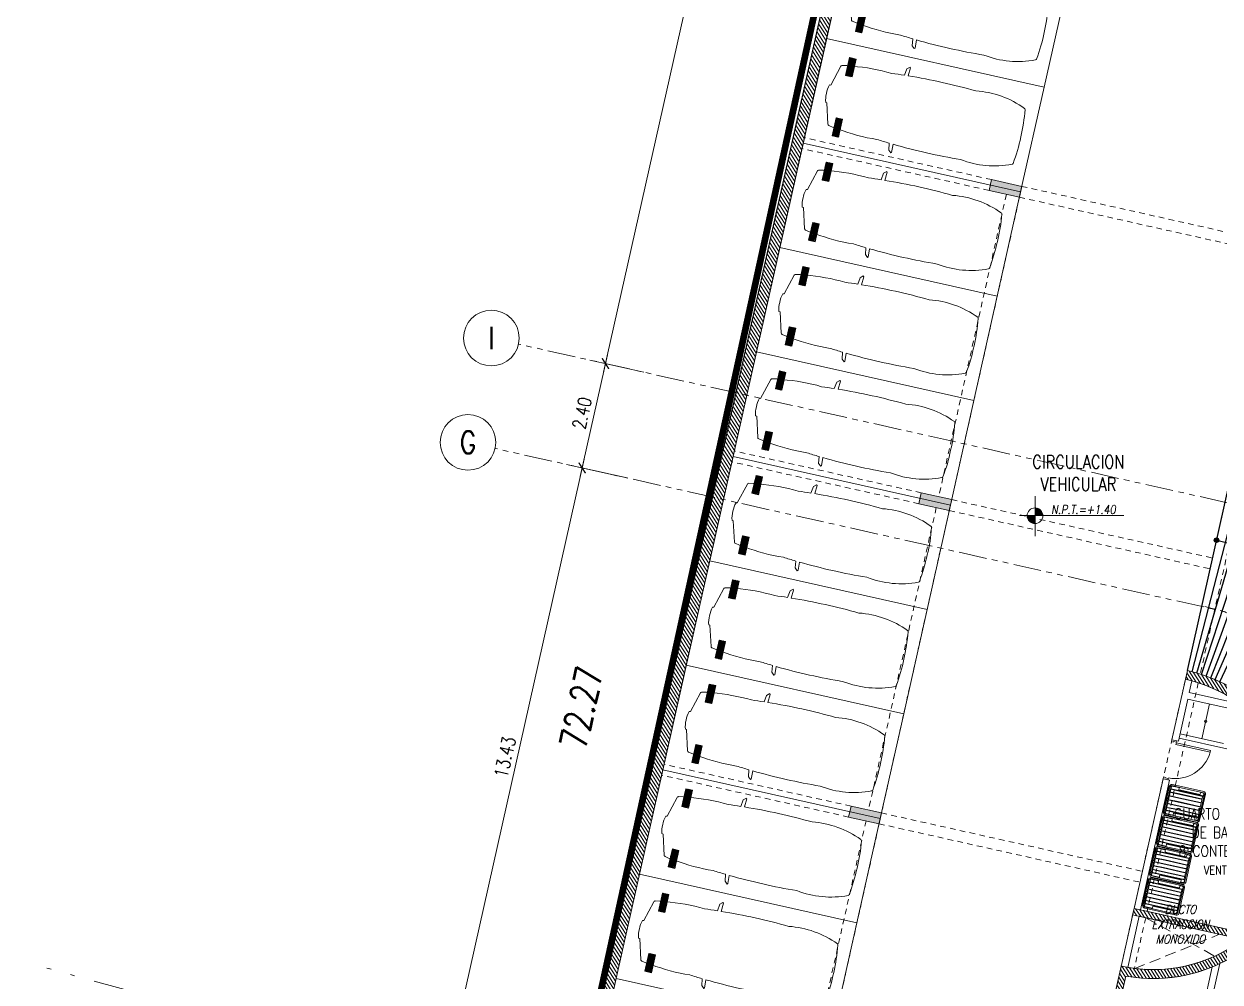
# Model space of a CAD drawing. Header units: inches. Extents: x 0 to 766, y -245 to 236.
# Drawn here: x 168.11 to 194.95, y 89.35 to 110.87 of the extents above; entities that cross this region are included whole.
import ezdxf
from ezdxf.enums import TextEntityAlignment as Align

# ---------------------------------------------------------------- set-up
doc = ezdxf.new("R2010")
doc.units = ezdxf.units.IN
doc.header["$MEASUREMENT"] = 0
for name, pattern in [('1P$0$HIDDEN', [0.375, 0.25, -0.125]), ('1P$0$HIDDEN2', [0.1875, 0.125, -0.0625]), ('ACAD_ISO13W100', [36, 12, -3, 12, -3, 0, -3, 0, -3]), ('PHANTOM', [2.5, 1.25, -0.25, 0.25, -0.25, 0.25, -0.25])]:
    doc.linetypes.add(name, pattern=pattern)
doc.layers.get('DEFPOINTS').update_dxf_attribs({"color": 251, "lineweight": 9})
for name, color, linetype, lineweight in [('1P$0$A-CONTENEDOR DE BASURA', 251, 'Continuous', 9), ('1P$0$A-ESTRUCTURA-HATCH', 251, 'Continuous', 9), ('1P$0$A-ESTRUCTURA-MUROS', 251, 'Continuous', 9), ('1P$0$A-ESTRUCTURA-PLACAS', 251, 'Continuous', 9), ('1P$0$A-ESTRUCTURA-VIGAS', 251, '1P$0$HIDDEN2', 9), ('1P$0$A-MOBILIARIO', 251, 'Continuous', 9), ('1P$0$A-MURO BAJO', 251, 'Continuous', 9), ('1P$0$A-MUROS', 251, 'Continuous', 9), ('1P$0$A-PROYECCIONES', 251, '1P$0$HIDDEN', 9), ('1P$0$A-PUERTAS', 251, 'Continuous', 9), ('1P$0$A-SANITARIOS', 251, 'Continuous', 9), ('COTAS-EXTER', 251, 'Continuous', 9), ('DLP_ETAPAS', 251, 'Continuous', 9), ('DLP_HATCH', 251, 'Continuous', 9), ('DLP_TEXTO AMBIENTE', 251, 'Continuous', 9), ('DLP_TEXTO INDICACIONES', 251, 'Continuous', 9), ('EJES', 251, 'PHANTOM', 9), ('TEXTO-AMBIENTE', 251, 'Continuous', 9), ('TEXTO-INDICACIONES', 251, 'Continuous', 9)]:
    doc.layers.add(name, color=color, linetype=linetype, lineweight=lineweight)
doc.styles.add('R100-200', font='romans.shx', dxfattribs={"width": 0.8, "height": 0.3})
doc.styles.add('R80', font='romans.shx', dxfattribs={"width": 0.8, "oblique": 15, "height": 0.1})
doc.styles.add('R80-200', font='romans.shx', dxfattribs={"width": 0.8, "oblique": 10, "height": 0.2})
doc.styles.add('ROMANS', font='romans.shx', dxfattribs={"width": 0.8})
doc.styles.get("Standard").update_dxf_attribs({"font": 'arial.ttf'})
doc.styles.add('TXT_COTAS', font='romans.shx', dxfattribs={"width": 0.8})
doc.dimstyles.new('DLP-COTA 200', dxfattribs={"dimtxt": 0.3, "dimasz": 0.2, "dimexe": 0.36, "dimexo": 0.12, "dimgap": 0.12, "dimtad": 1, "dimzin": 0, "dimdsep": 46, "dimtxsty": 'TXT_COTAS', "dimblk": 'ARCHTICK', "dimcen": 0.18, "dimdle": 0.2, "dimclrd": 256, "dimclre": 256, "dimclrt": 2, "dimadec": 0, "dimazin": 0, "dimtfac": 1, "dimtix": 1, "dimtofl": 0, "dimtmove": 2, "dimatfit": 3, "dimfxl": 0.36, "dimtolj": 1, "dimtzin": 0, "dimlwd": 9, "dimlwe": 9, "dimarcsym": 0})
pattern_1 = [(135, (197.2879394743751, 7.870622634966479), (-0.014142135623731, -0.014142135623731), [])]
pattern_2 = [(135, (197.2904394743751, 7.870622634966479), (-0.014142135623731, -0.014142135623731), [])]

# ---------------------------------------------------------------- blocks, each defined once
blk = doc.blocks.new('SIM NIVEL PLANTA')
at = {"linetype": 'Continuous'}
h = blk.add_hatch(dxfattribs=at)
h.set_pattern_fill('_USER', color=256, scale=0.0999963382923852, angle=45, style=0, pattern_type=0)
h.set_pattern_definition([(45, (35396.10580914898, 26516.48920438578), (-0.0707080889003696, 0.0707080889003696), [])])
h.paths.add_polyline_path([(-17.03192196782002, 1e-16), (-15.53208676343602, 1e-16, 0.4092090227661144), (-17.03192196782002, 1.474380134766136)])
h.paths.add_polyline_path([(-18.53175717220401, -1e-16, 0.4192358746569979), (-17.03192196782002, -1.525729753993459), (-17.03192196782002, 0)])
for p, q in [((-17.03192196782002, -3.974827738415029), (-17.03192196782002, 3.71603278895526)), ((0, 0), (-20, 0))]:
    blk.add_line(p, q)
blk.add_circle((-17.03192196782002, -0.0256748096136619), 1.500054944379798, dxfattribs=at)
at = {"style": 'R80'}
blk.add_attdef('N.P.T.+0.00', text='', height=2.029999999999998, dxfattribs=at).set_placement((-7.766043381718013, 2.014999999999999), align=Align.MIDDLE_CENTER)
blk = doc.blocks.new('TEXTOS_PG')
at = {"layer": 'DLP_TEXTO INDICACIONES'}
ref = blk.add_blockref('SIM NIVEL PLANTA', (24.68845508378581, 69.99969312828034, -1.093768654425453e-06), dxfattribs=dict(at, xscale=0.1171875000000001, yscale=0.1171875000000001, zscale=0.1171875000000001))
ref.add_attrib('N.P.T.+0.00', 'N.P.T.=+1.40', dxfattribs={"layer": '0', "height": 0.1999999999999999, "rotation": 359.9999982190815, "style": 'R80-200', "oblique": 10, "width": 0.8}).set_placement((23.77837188230478, 70.23582596890628, -1.093768654425453e-06), align=Align.TOP_CENTER)
at = {"layer": 'DLP_TEXTO AMBIENTE', "insert": (23.66420503114932, 70.95571849960834, -1.093768654425453e-06), "char_height": 0.2999999999999997, "width": 2.556211270681947, "attachment_point": 5, "rotation": 359.99999816195685, "style": 'R100-200'}
blk.add_mtext('CIRCULACION VEHICULAR', dxfattribs=at)
at = {"layer": 'TEXTO-AMBIENTE', "insert": (25.49927829566877, 63.42406802624464), "char_height": 0.25, "attachment_point": 1, "style": 'ROMANS'}
blk.add_mtext_dynamic_manual_height_columns('\\pxqc;CUARTO DE ACOPIO DE BASURA 1\\P8 CONTENEDORES', width=3.238406923642319, gutter_width=15, heights=[0], dxfattribs=at)
at = {"layer": 'TEXTO-INDICACIONES', "linetype": 'Continuous', "extrusion": (3.409202634346541e-07, 4.939787939229123e-07, 0.99999999999982), "style": 'ROMANS', "width": 0.8}
blk.add_text('VENT. MEC.', height=0.2, dxfattribs=at).set_placement((27.08228746059318, 61.93653794283711, 3.957863361153422e-05), align=Align.CENTER)
at = {"layer": 'TEXTO-INDICACIONES', "linetype": 'Continuous', "insert": (25.95382799766958, 60.82047998439521), "char_height": 0.2, "width": 1.55120332018123, "attachment_point": 5}
blk.add_mtext('{\\Fromans|c0;\\Q15;\\W0.8;DUCTO EXTRACCION MONOXIDO}', dxfattribs=at)
blk = doc.blocks.new('_ArchTick')
at = {"color": 0, "linetype": 'ByBlock', "const_width": 0.15}
blk.add_lwpolyline([(-0.5, -0.5), (0.5, 0.5)], dxfattribs=at)
blk = doc.blocks.new('*D243')
at = {"layer": 'COTAS-EXTER', "lineweight": 9, "transparency": 16777216}
for p, q in [((-48.46617740369017, -10.93578549741025), (-47.85451132442618, -8.203183772455436)), ((-47.03946297006159, -8.590573554253737), (-48.24950483973084, -8.319717556686772)), ((-47.4148730678874, -10.96616044952587), (-48.77379700216074, -10.66197866287758))]:
    blk.add_line(p, q, dxfattribs=at)
at = {"layer": 'DEFPOINTS', "color": 0, "transparency": 16777216}
for p in [(-47.89819828284323, -8.398354081837443), (-46.92236078443239, -8.61678572930396, -5.861693352926522e-08), (-47.2977708822582, -10.99237262457609, -3.964306373878847e-07)]:
    blk.add_point(p, dxfattribs=at)
at = {"layer": 'COTAS-EXTER', "lineweight": 9, "transparency": 16777216, "xscale": 0.2, "yscale": 0.2, "zscale": 0.2}
for p, rotation in [((-47.89819828284323, -8.398354081837443), 77.38288257497175), ((-48.42249044527313, -10.74061518802825), 257.3828825749717)]:
    blk.add_blockref('_ArchTick', p, dxfattribs=dict(at, rotation=rotation))
at = {"layer": 'COTAS-EXTER', "color": 2, "transparency": 16777216, "insert": (-48.42382428172389, -9.510507241069842), "char_height": 0.3, "attachment_point": 5, "rotation": 77.38288257497173, "style": 'TXT_COTAS'}
blk.add_mtext('\\A1;2.40', dxfattribs=at)
blk = doc.blocks.new('*D237')
at = {"layer": 'COTAS-EXTER', "lineweight": 9, "transparency": 16777216}
for p, q in [((-47.94199702839495, -8.59349936876639), (-36.92197450668112, 40.63815426177589)), ((-34.15480299292657, 39.81380086825177), (-37.31696802198577, 40.52162047754456)), ((-47.03946297006159, -8.590573554253737), (-48.24961662686552, -8.319692534233715))]:
    blk.add_line(p, q, dxfattribs=at)
at = {"layer": 'DEFPOINTS', "color": 0, "transparency": 16777216}
for p in [(-36.96566146509817, 40.44298395239389), (-34.03770080729737, 39.78758869320154, -1.982211870199535e-07), (-46.92236078443239, -8.61678572930396, 1.0071765407667e-07)]:
    blk.add_point(p, dxfattribs=at)
at = {"layer": 'COTAS-EXTER', "lineweight": 9, "transparency": 16777216, "xscale": 0.2, "yscale": 0.2, "zscale": 0.2}
for p, rotation in [((-36.96566146509817, 40.44298395239389), 77.38288257497175), ((-47.89831006997792, -8.398329059384386), 257.3828825749717)]:
    blk.add_blockref('_ArchTick', p, dxfattribs=dict(at, rotation=rotation))
at = {"layer": 'COTAS-EXTER', "color": 2, "transparency": 16777216, "insert": (-42.69546568520375, 16.08130484036775), "char_height": 0.3, "attachment_point": 5, "rotation": 77.38288257497173, "style": 'TXT_COTAS'}
blk.add_mtext('\\A1;50.05', dxfattribs=at)
blk = doc.blocks.new('*D241')
at = {"layer": 'COTAS-EXTER', "lineweight": 9, "transparency": 16777216}
for p, q in [((-51.4002919634027, -24.04386322436052), (-48.37880348616259, -10.54544488020039)), ((-47.56375513227367, -10.93283466189221), (-48.77379700146724, -10.66197866443172)), ((-50.24471272849887, -24.09757908931986), (-51.70791156187327, -23.77005638982784))]:
    blk.add_line(p, q, dxfattribs=at)
at = {"layer": 'DEFPOINTS', "color": 0, "transparency": 16777216}
for p in [(-48.42249044457963, -10.74061518958239), (-47.44665294664447, -10.95904683694243, -5.861693352926522e-08), (-50.12761054286967, -24.12379126437008, -1.593345876059353e-07)]:
    blk.add_point(p, dxfattribs=at)
at = {"layer": 'COTAS-EXTER', "lineweight": 9, "transparency": 16777216, "xscale": 0.2, "yscale": 0.2, "zscale": 0.2}
for p, rotation in [((-48.42249044457963, -10.74061518958239), 77.38288257497175), ((-51.35660500498566, -23.84869291497851), 257.3828825749717)]:
    blk.add_blockref('_ArchTick', p, dxfattribs=dict(at, rotation=rotation))
at = {"layer": 'COTAS-EXTER', "color": 2, "transparency": 16777216, "insert": (-50.15302764244836, -17.23567665841745), "char_height": 0.3, "attachment_point": 5, "rotation": 77.38288257497173, "style": 'TXT_COTAS'}
blk.add_mtext('\\A1;13.43', dxfattribs=at)
blk = doc.blocks.new('ETAPAS_EL-ROSARIO-01')
at = {"layer": 'DLP_HATCH'}
h = blk.add_hatch(dxfattribs=at)
h.set_pattern_fill('NET', color=8, scale=0.5, angle=30)
h.set_pattern_definition([(29.99999999999999, (-226598.6886320594, -8188115.858783023), (-0.7937499999999998, 1.374815328507796), []), (120, (-226598.6886320594, -8188115.858783023), (-1.374815328507796, -0.7937499999999997), [])])
edge = h.paths.add_edge_path()
edge.add_line((-5.119257558631944, -39.38055419642478), (-2.145317182556028, -34.362713820301))
edge.add_line((-2.145317182556028, -34.362713820301), (-0.7240417564753443, -35.17092017363757))
edge.add_line((-0.7240417564753443, -35.17092017363757), (6.173584206553642, -23.15930621977895))
edge.add_line((6.173584206553642, -23.15930621977895), (4.372489723959006, -12.48715165443718))
edge.add_line((4.372489723959006, -12.48715165443718), (3.084003503667191, -7.412719970569015))
edge.add_line((3.084003503667191, -7.412719970569015), (0.6028502009867225, -1.453054812736809))
edge.add_line((0.6028502009867225, -1.453054812736809), (-26.05888872095966, -11.4215807216242))
edge.add_line((-26.05888872095966, -11.4215807216242), (-38.30667500055279, -6.003316828981042))
edge.add_line((-38.30667500055279, -6.003316828981042), (-39.01143954624422, -15.82896352373064))
edge.add_line((-39.01143954624422, -15.82896352373064), (-41.04641557997093, -27.65982411149889))
edge.add_arc((-46.95957980857929, -26.64272587094456), 6.000000002119358, 309.9255506769823, 350.2402988185339, ccw=False)
edge.add_line((-43.10882972707623, -31.24400002416223), (-48.93134561294573, -36.11679237801582))
edge.add_line((-48.93134561294573, -36.11679237801582), (-63.58545379701536, -32.11002549156547))
edge.add_line((-63.58545379701536, -32.11002549156547), (-61.2715167705901, -23.64699377864599))
edge.add_line((-61.2715167705901, -23.64699377864599), (-60.8656602006231, -17.4209560174495))
edge.add_line((-60.8656602006231, -17.4209560174495), (-71.96898017692729, -14.997259397991))
edge.add_line((-71.96898017692729, -14.997259397991), (-72.46370098288753, -16.80662044230849))
edge.add_line((-72.46370098288753, -16.80662044230849), (-97.98786569951335, -9.828191481530666))
edge.add_line((-97.98786569951335, -9.828191481530666), (-103.8112985943153, -36.55343463178724))
edge.add_line((-103.8112985943153, -36.55343463178724), (-110.35362560043, -66.42470536567271))
edge.add_line((-110.35362560043, -66.42470536567271), (-53.61793261306593, -81.61772925034165))
edge.add_line((-53.61793261306593, -81.61772925034165), (-44.92496922399732, -72.72020544484258))
edge.add_line((-44.92496922399732, -72.72020544484258), (-5.119257558631944, -39.38055419642478))
at = {"linetype": 'ACAD_ISO13W100', "ltscale": 0.15, "elevation": -8.087886271823663e-07}
blk.add_lwpolyline([(-78.10903454464278, 81.2773251356557), (-88.39156818282208, 34.18688553199172), (-103.8049209657183, -36.42407381720841), (-107.3674373871472, -52.74451406765729), (-110.35362560043, -66.42470536567271), (-53.61793270430644, -81.61772922612727), (-44.92496922399732, -72.72020544484258), (-17.92491594699095, -50.09877426270396), (-5.119343684928026, -39.38062628358603), (-2.145338432019344, -34.36270173639059), (-0.7240519718325231, -35.17093796283007), (6.173584206553642, -23.15930621977895), (4.372488884022459, -12.4871483463794), (3.084003503667191, -7.412719970569015), (-20.06412463649758, 48.18847669754177), (-17.8428259860666, 53.21996080409735), (-6.512398380466038, 82.82589619513601)], dxfattribs=at)
at = {"linetype": 'ACAD_ISO13W100', "ltscale": 0.15, "const_width": 0.15, "elevation": -8.087886271823663e-07}
blk.add_lwpolyline([(-17.79758207837585, -50.02580895740539), (-35.14378486876376, -29.11060307174921), (-27.54945914333803, -11.97888832725585), (0.6028502009867225, -1.453054812736809), (-20.06412463993183, 48.18847670312971), (-17.84282598816208, 53.21996081061661), (-6.512398381571984, 82.8258961988613), (-7.18100099437288, 89.79389236401767), (-15.58794605117873, 100.9314389722422), (-42.71300540849916, 107.0013388758525, -1.022579680442981), (-57.86327895277645, 119.7415829747915), (-64.52636484088725, 119.3852506931871), (-69.5259535460209, 119.3211201196536), (-71.93822160441778, 108.5888807056472), (-78.10903454464278, 81.2773251356557), (-88.39156818282208, 34.18688553199172), (-103.8049202616967, -36.42407059203833), (-97.64062220740016, -37.72534049209207), (-101.9013523058675, -57.24440581165254), (-45.01023828386678, -72.79973820783198)], format="xyb", close=True, dxfattribs=at)
at = {"linetype": 'ACAD_ISO13W100', "ltscale": 0.15}
blk.add_lwpolyline([(8.322537324856967, 1.433249838650227), (-26.05888872095966, -11.4215807216242), (-38.30667500055279, -6.003316828981042), (-39.01143954624422, -15.82896352373064), (-41.04641557997093, -27.65982411149889, -0.1777433715196542), (-43.10882972707623, -31.24400002416223), (-48.93134561294573, -36.11679237801582), (-63.58545379701536, -32.11002549156547), (-61.2715167705901, -23.64699377864599), (-60.8656602006231, -17.4209560174495), (-71.96898017692729, -14.997259397991), (-72.46370098288753, -16.80662044230849), (-109.9024071195745, -6.570698751136661)], format="xyb", dxfattribs=at)
at = {"layer": 'COTAS-EXTER', "color": 2, "insert": (-97.84252265482792, -0.7378417383879423, -8.087886271823663e-07), "char_height": 0.6, "attachment_point": 5, "rotation": 77.68631044759134, "style": 'TXT_COTAS'}
blk.add_mtext('\\A1;72.27', dxfattribs=at)
blk = doc.blocks.new('*U230')
at = {"ltscale": 0.5}
h = blk.add_hatch(dxfattribs=at)
h.set_pattern_fill('_USER', color=41, scale=0.02, angle=135, style=0, pattern_type=0)
h.set_pattern_definition(pattern_1)
h.paths.add_polyline_path([(0.2999999999064613, 4.25500557504597), (0.7125640894864347, 4.25500557504597), (0.7125640894864347, 4.405005573555852), (0.2999999999064613, 4.405005575418499)])
edge = h.paths.add_edge_path(flags=17)
edge.add_line((0.2999999999064613, 4.301899374723462), (0.7125640894864347, 4.301899372860816))
h = blk.add_hatch(dxfattribs=at)
h.set_pattern_fill('_USER', color=41, scale=0.02, angle=135, style=0, pattern_type=0)
h.set_pattern_definition(pattern_1)
h.paths.add_polyline_path([(2.099999999894821, 4.25500557504597), (1.687435910314845, 4.25500557504597), (1.687435910314845, 4.405005575418499), (2.099999999894821, 4.405005575418499)])
edge = h.paths.add_edge_path(flags=17)
edge.add_line((2.099999999894821, 4.301899374723462), (1.687435910314846, 4.301899374723462))
at = {"color": 7, "ltscale": 0.5}
for p, q in [((0.2999999999064613, 4.301899374723462), (0.7125640894864347, 4.301899372860816)), ((2.099999999894821, 4.301899374723462), (1.687435910314845, 4.301899374723462))]:
    blk.add_line(p, q, dxfattribs=at)
at = {"ltscale": 0.5}
blk.add_lwpolyline([(0, 0), (2.400000000000004, 0), (2.400000000000004, 4.999999999999999), (0, 4.999999999999999)], close=True, dxfattribs=at)
at = {"color": 7, "ltscale": 0.5}
blk.add_lwpolyline([(1.987528844945798, 3.028522202071265), (2.174826331529361, 3.017961387783316), (2.188677233038065, 3.033225936144618), (2.135582110820862, 3.092103478759553), (1.982238905377763, 3.114782713422947, 0.005253419644038889), (1.960610162169651, 3.403024230234966, 0.05323468880448375), (1.922881289012322, 4.298445265069629), (1.909960859082232, 4.423920004889395), (1.890709687699157, 4.525403541773585), (1.886232188128609, 4.534997764310868, 0.2186562557100147), (1.867137849190797, 4.551199094653156), (1.4057843014361, 4.68041331440213), (1.402100344206072, 4.707649311509477, 0.09155394760763061), (1.199999999999966, 4.734330136008744, 0.09162043732155131), (0.9978996558110818, 4.708804217427994), (0.9942156983651798, 4.681568217724587), (0.5328621506158777, 4.552353999814748, 0.2186562552153479), (0.5137678116788749, 4.536152669489409), (0.5092903121021237, 4.526558446958687), (0.490039140777256, 4.4250749100745), (0.4771187106999193, 4.299600172615821, 0.05323468880111815), (0.4393898377046455, 3.404179129908862, 0.005253420110187526), (0.4177610936803404, 3.115937606692341), (0.2644178889804181, 3.093258382082013), (0.211322766821425, 3.034380841329721), (0.2251736682137135, 3.01911629296842), (0.4124711549047362, 3.029677107255861, 0.02826491459471849), (0.4099966653127023, 1.475695204805616, 0.1399238157925407), (0.5546126963907234, 0.324876973164095, 0.2721479777528903), (0.5785017503985419, 0.3060667694362756, 0.035352843949907), (1.200000000000273, 0.2656698639912349, 0.0456386399384704), (1.819188438492294, 0.3049118635303407, 0.2721479761988349), (1.843077493167716, 0.3237220675503025, 0.1398888083936435), (1.990003335143853, 1.474540296761161, 0.02826491464424222)], format="xyb", close=True, dxfattribs=at)
for points in [[(0.2999999999064613, 4.405005575418499), (0.2999999999064613, 4.25500557504597), (0.7125640894864347, 4.25500557504597), (0.7125640894864347, 4.405005573555852)], [(1.687435910314845, 4.405005575418499), (1.687435910314845, 4.25500557504597), (2.099999999894821, 4.25500557504597), (2.099999999894821, 4.405005575418499)]]:
    blk.add_lwpolyline(points, close=True, dxfattribs=at)
blk = doc.blocks.new('*U231')
at = {"ltscale": 0.5}
h = blk.add_hatch(dxfattribs=at)
h.set_pattern_fill('_USER', color=41, scale=0.02, angle=135, style=0, pattern_type=0)
h.set_pattern_definition(pattern_2)
h.paths.add_polyline_path([(0.3024999999064588, 4.25500557504597), (0.7150640894864322, 4.25500557504597), (0.7150640894864322, 4.405005573555852), (0.3024999999064588, 4.405005575418499)])
edge = h.paths.add_edge_path(flags=17)
edge.add_line((0.3024999999064588, 4.301899374723462), (0.7150640894864322, 4.301899372860816))
h = blk.add_hatch(dxfattribs=at)
h.set_pattern_fill('_USER', color=41, scale=0.02, angle=135, style=0, pattern_type=0)
h.set_pattern_definition(pattern_2)
h.paths.add_polyline_path([(2.102499999894818, 4.25500557504597), (1.689935910314842, 4.25500557504597), (1.689935910314842, 4.405005575418499), (2.102499999894818, 4.405005575418499)])
edge = h.paths.add_edge_path(flags=17)
edge.add_line((2.102499999894818, 4.301899374723462), (1.689935910314843, 4.301899374723462))
at = {"color": 7, "ltscale": 0.5}
for p, q in [((0.3024999999064588, 4.301899374723462), (0.7150640894864322, 4.301899372860816)), ((2.102499999894818, 4.301899374723462), (1.689935910314842, 4.301899374723462))]:
    blk.add_line(p, q, dxfattribs=at)
at = {"ltscale": 0.5}
blk.add_lwpolyline([(0, 0), (2.404999999999999, 0), (2.404999999999999, 4.999999999999999), (0, 4.999999999999999)], close=True, dxfattribs=at)
at = {"color": 7, "ltscale": 0.5}
blk.add_lwpolyline([(1.990028844945795, 3.028522202071265), (2.177326331529359, 3.017961387783316), (2.191177233038062, 3.033225936144618), (2.13808211082086, 3.092103478759553), (1.98473890537776, 3.114782713422947, 0.005253419644038889), (1.963110162169649, 3.403024230234966, 0.05323468880448375), (1.925381289012319, 4.298445265069629), (1.912460859082229, 4.423920004889395), (1.893209687699154, 4.525403541773585), (1.888732188128606, 4.534997764310868, 0.2186562557100147), (1.869637849190794, 4.551199094653156), (1.408284301436098, 4.68041331440213), (1.404600344206069, 4.707649311509477, 0.09155394760763061), (1.202499999999963, 4.734330136008744, 0.09162043732155131), (1.000399655811079, 4.708804217427994), (0.9967156983651773, 4.681568217724587), (0.5353621506158752, 4.552353999814748, 0.2186562552153479), (0.5162678116788724, 4.536152669489409), (0.5117903121021212, 4.526558446958687), (0.4925391407772535, 4.4250749100745), (0.4796187106999168, 4.299600172615821, 0.05323468880111815), (0.441889837704643, 3.404179129908862, 0.005253420110187526), (0.4202610936803379, 3.115937606692341), (0.2669178889804155, 3.093258382082013), (0.2138227668214225, 3.034380841329721), (0.227673668213711, 3.01911629296842), (0.4149711549047337, 3.029677107255861, 0.02826491459471849), (0.4124966653126998, 1.475695204805616, 0.1399238157925407), (0.5571126963907209, 0.324876973164095, 0.2721479777528903), (0.5810017503985393, 0.3060667694362756, 0.035352843949907), (1.20250000000027, 0.2656698639912349, 0.0456386399384704), (1.821688438492292, 0.3049118635303407, 0.2721479761988349), (1.845577493167713, 0.3237220675503025, 0.1398888083936435), (1.99250333514385, 1.474540296761161, 0.02826491464424222)], format="xyb", close=True, dxfattribs=at)
for points in [[(0.3024999999064588, 4.405005575418499), (0.3024999999064588, 4.25500557504597), (0.7150640894864322, 4.25500557504597), (0.7150640894864322, 4.405005573555852)], [(1.689935910314842, 4.405005575418499), (1.689935910314842, 4.25500557504597), (2.102499999894818, 4.25500557504597), (2.102499999894818, 4.405005575418499)]]:
    blk.add_lwpolyline(points, close=True, dxfattribs=at)
blk = doc.blocks.new('1P$0$AP_Av.Ejercito Esq.Choquehuanca_Plantas_Rev1_20190619$0$CONTENEDOR DE BASURA 360L')
at = {"linetype": 'ByBlock'}
for p, q in [((0.3000646908781505, 0.8500000002813977), (-0.3000646908709315, 0.8499999997186194)), ((0.3000646908781505, 0.8250323458487117), (-0.3000646908709315, 0.8250323451298414)), ((-0.3000646908223872, 0.815045283220087), (-0.2655214300018884, 0.815045283220087)), ((0.3000646908781505, 0.815045283220087), (0.2655214300576517, 0.815045283220087)), ((-0.3499999996891234, 0.8000646905166775), (-0.35000000019935, 0.288136299388043)), ((-0.3250323452557837, 0.8000646905166775), (-0.3250323457179776, 0.288136299388043)), ((-0.3150452835021498, 0.8000646905166775), (-0.3150452835021498, 0.7478634184234636)), ((-0.2750970355142273, 0.7378763566212285), (-0.3050582217480042, 0.7378763566212285)), ((-0.2651099737600817, 0.7278892948432656), (-0.265109974319421, 0.288136299388043)), ((-0.2505408373706701, 0.8000646905166775), (-0.2505408377843197, 0.288136299388043)), ((-0.2405537755685487, 0.8000646905166775), (-0.2405537760792869, 0.288136299388043)), ((-0.2305667138144032, 0.8011186022776542), (0.2305667138701665, 0.8011186022776542)), ((0.240553775624312, 0.8000646905166775), (0.2405537761350501, 0.288136299388043)), ((0.2505408374264334, 0.8000646905166775), (0.250540837840083, 0.288136299388043)), ((0.265109973815845, 0.7278892948432656), (0.2651099743751842, 0.288136299388043)), ((0.2750970355699905, 0.7378763566212285), (0.3050582218037675, 0.7378763566212285)), ((0.3150452835579131, 0.8000646905166775), (0.3150452835579131, 0.7478634184234636)), ((0.325032345311547, 0.8000646905166775), (0.3250323457737408, 0.288136299388043)), ((0.3499999997448867, 0.8000646905166775), (0.3500000002551132, 0.288136299388043)), ((-0.35000000019935, 0.288136299388043), (-0.3500000003450965, 0.07363970466786895)), ((-0.3250323457179776, 0.288136299388043), (-0.3250323459122115, 0.07363970466786895)), ((-0.2651099743680221, 0.288136299388043), (-0.2651099744165664, 0.2557425313773365)), ((-0.2505408378329208, 0.288136299388043), (-0.2505408380271548, 0.06617220675823887)), ((-0.2405537760792869, 0.288136299388043), (-0.2405537762735777, 0.07615926853617339)), ((0.2405537761350501, 0.288136299388043), (0.2405537763293409, 0.07615926853617339)), ((0.2505408378886841, 0.288136299388043), (0.250540838082918, 0.06617220675823887)), ((0.2651099744237854, 0.288136299388043), (0.2651099744723296, 0.2557425313773365)), ((0.3250323457737408, 0.288136299388043), (0.3250323459679748, 0.07363970466786895)), ((0.3500000002551132, 0.288136299388043), (0.3500000004008598, 0.07363970466786895)), ((-0.315045284158066, 0.2357684078700686), (-0.315045284158066, 0.07615926853617339)), ((-0.2750970361707119, 0.2457554696480315), (-0.3050582224039204, 0.2457554696480315)), ((-0.3048341789010807, 0.06617220675823887), (0.3050582224596837, 0.06617220675823887)), ((-0.3000646915274161, 0.0237043949275062), (-0.29243502228818, 0.0237043949275062)), ((-0.2981986817001485, 0.004864897095757215), (-0.2981986817001485, 0.01290243853557627)), ((-0.2981986817001485, 0.01290243853557627), (-0.2956816680694829, 0.01290243853557627)), ((-0.2981986817001485, 0.004864897095757215), (-0.2956816680694829, 0.004864897095757215)), ((-0.2956816680694829, 5.927011835638041e-05), (-0.2956816680694829, 0.01770806641223999)), ((-0.2956816680694829, 0.01770806641223999), (-0.2912494754016621, 0.01770806641223999)), ((-0.2912494754016621, 5.927011835638041e-05), (-0.2956816680694829, 5.927011835638041e-05)), ((-0.2946139297804735, 0.06093161374104739), (-0.2415743146203, 0.06093161374104739)), ((-0.2912494754016621, 0.01770806641223999), (-0.2912494754016621, 5.927011835638041e-05)), ((-0.2912494754016621, 0.01290243853557627), (-0.2896794615028058, 0.01290243853557627)), ((-0.2912494754016621, 0.004864897095757215), (-0.2896794615028058, 0.004864897095757215)), ((-0.2896794615028058, 0), (-0.2896794615028058, 0.01960936749065922)), ((-0.2896794615028058, 0.01960936749065922), (-0.2465087828973993, 0.01960936749065922)), ((-0.2896794615028058, 0), (-0.2465087828973993, 0)), ((-0.2843390740794463, 0.02959642926862216), (-0.2518491703687915, 0.02959642926862216)), ((-0.268364843810764, 0.01960936749065922), (-0.268364843810764, 0)), ((-0.2465087828973993, 0), (-0.2465087828973993, 0.01960936749065922)), ((-0.02139811911183642, 0.01290243853557627), (-0.2465087828973993, 0.01290243853557627)), ((-0.02139811911183642, 0.004864897095757215), (-0.2465087828973993, 0.004864897095757215)), ((-0.2437532221120251, 0.0237043949275062), (-0.02415368082114355, 0.0237043949275062)), ((-0.2333895109141282, 0.04867204933586322), (-0.03451739201904047, 0.04867204933586322)), ((0.02670702772212508, 0.06093161374104739), (-0.02633258836198138, 0.06093161374104739)), ((-0.02139811920955026, 0), (-0.02139811920955026, 0.01960936749065922)), ((0.02177255847198012, 0.01960936749065922), (-0.02139811920955026, 0.01960936749065922)), ((0.02177255847198012, 0), (-0.02139811920955026, 0)), ((0.01643217202109781, 0.02959642926862216), (-0.01605773178670233, 0.02959642926862216)), ((0, 0.01960936749065922), (0, 0)), ((0.02177255847198012, 0), (0.02177255847198012, 0.01960936749065922)), ((0.02177255847198012, 0.01290243853557627), (0.2465087829531626, 0.01290243853557627)), ((0.02177255847198012, 0.004864897095757215), (0.2465087829531626, 0.004864897095757215)), ((0.2437532221677884, 0.0237043949275062), (0.02452812018128725, 0.0237043949275062)), ((0.03215778854570317, 0.0237043949275062), (0.02452812018128725, 0.0237043949275062)), ((0.2333895109698915, 0.04867204933586322), (0.03489183137918417, 0.04867204933586322)), ((0.2946139298362368, 0.06093161374104739), (0.2415743146760633, 0.06093161374104739)), ((0.2465087829531626, 0), (0.2465087829531626, 0.01960936749065922)), ((0.2896794615585691, 0.01960936749065922), (0.2465087829531626, 0.01960936749065922)), ((0.2896794615585691, 0), (0.2465087829531626, 0)), ((0.2843390741352095, 0.02959642926862216), (0.2518491704245548, 0.02959642926862216)), ((0.2683648438665273, 0.01960936749065922), (0.2683648438665273, 0)), ((0.2750970362264752, 0.2457554696480315), (0.3050582224596837, 0.2457554696480315)), ((0.2896794615585691, 0), (0.2896794615585691, 0.01960936749065922)), ((0.2912494754574254, 0.01290243853557627), (0.2896794615585691, 0.01290243853557627)), ((0.2912494754574254, 0.004864897095757215), (0.2896794615585691, 0.004864897095757215)), ((0.2912494754574254, 0.01770806641223999), (0.2912494754574254, 5.927011835638041e-05)), ((0.2956816681252462, 0.01770806641223999), (0.2912494754574254, 0.01770806641223999)), ((0.2912494754574254, 5.927011835638041e-05), (0.2956816681252462, 5.927011835638041e-05)), ((0.3000646915831794, 0.0237043949275062), (0.2924350223439433, 0.0237043949275062)), ((0.2956816681252462, 5.927011835638041e-05), (0.2956816681252462, 0.01770806641223999)), ((0.2981986817559118, 0.01290243853557627), (0.2956816681252462, 0.01290243853557627)), ((0.2981986817559118, 0.004864897095757215), (0.2956816681252462, 0.004864897095757215)), ((0.2981986817559118, 0.004864897095757215), (0.2981986817559118, 0.01290243853557627)), ((0.3150452842138293, 0.2357684078700686), (0.3150452842138293, 0.07615926853617339))]:
    blk.add_line(p, q, dxfattribs=at)
for points in [[(-0.1799957101977748, 0.782382430771351), (-0.1718864504915723, 0.782382430771351), (-0.1718864509532546, 0.2881362994750718), (-0.1718864511966012, 0.08877527171023464), (-0.1799957108542026, 0.08877527171023464), (-0.1799957106599686, 0.2881362994750718)], [(-0.09193156017326601, 0.7823824306843221), (-0.08382230046706354, 0.7823824306843221), (-0.08382230092874579, 0.288136299388043), (-0.08382230117209247, 0.08877527162320581), (-0.09193156082969381, 0.08877527162320581), (-0.09193156063545985, 0.288136299388043)], [(0.004241849508900941, 0.7823824306843221), (-0.003867410148757244, 0.7823824306843221), (-0.003867409735619276, 0.288136299388043), (-0.003867409492272599, 0.08877527162320575), (0.004241850165328742, 0.08877527162320575), (0.004241849922493657, 0.288136299388043)], [(0.0923059995334097, 0.7823824306843221), (0.08419673982720724, 0.7823824306843221), (0.08419674028888949, 0.288136299388043), (0.08419674053223616, 0.08877527162320581), (0.0923060001898375, 0.08877527162320581), (0.09230599999560354, 0.288136299388043)], [(0.1803701495579185, 0.782382430771351), (0.172260889851716, 0.782382430771351), (0.1722608903133983, 0.2881362994750718), (0.1722608905567449, 0.08877527171023464), (0.1803701502143463, 0.08877527171023464), (0.1803701500201123, 0.2881362994750718)]]:
    blk.add_lwpolyline(points, close=True, dxfattribs=at)
for centre, radius, start, end in [((-0.3000646908709315, 0.8000646905410349), 0.04993530917758224, 90, 180), ((-0.3000646908709315, 0.8000646905410349), 0.02496765458879112, 90, 180), ((-0.3000646908709315, 0.8000646905410349), 0.01498059275327472, 90, 180), ((-0.2655214300018884, 0.8000646905410349), 0.02496765458879112, 0, 90), ((-0.2655214300018884, 0.8000646905410349), 0.01498059275327472, 0, 90), ((0.2655214300576517, 0.8000646905410349), 0.02496765458879112, 90, 180), ((0.2655214300576517, 0.8000646905410349), 0.01498059275327472, 90, 180), ((0.3000646909266947, 0.8000646905410349), 0.04993530917758224, 0, 90), ((0.3000646909266947, 0.8000646905410349), 0.02496765458879112, 0, 90), ((0.3000646909266947, 0.8000646905410349), 0.01498059275327472, 0, 90), ((-0.3050582217480042, 0.7478634184234636), 0.0099870618355164, 180, 270), ((-0.2750970355142273, 0.7278892948432656), 0.0099870618355164, 0, 90), ((-0.2305667138144032, 0.7911315404996913), 0.0099870618355164, 90, 180), ((0.2305667138701665, 0.7911315404996913), 0.0099870618355164, 0, 90), ((0.2750970355699905, 0.7278892948432656), 0.0099870618355164, 90, 180), ((0.3050582218037675, 0.7478634184234636), 0.0099870618355164, 270, 0), ((-0.3000646915274161, 0.07363970466786895), 0.04993530917758224, 180, 270), ((-0.3000646915274161, 0.07363970466786895), 0.02496765458879112, 180, 263.632216120788), ((-0.3050582224039204, 0.2357684078700686), 0.0099870618355164, 90, 180), ((-0.3050582224039204, 0.07615926856047395), 0.0099870618355164, 180, 270), ((-0.2241336446784659, 0.06669004548822954), 0.08070219563781349, 180.3676507584286, 215.6891790610411), ((-0.2241336446784659, 0.06669004548822954), 0.07071513380229708, 184.6708474919648, 211.6379482476035), ((-0.2750970362192562, 0.2557425313773365), 0.0099870618355164, 270, 0), ((-0.3120545997222508, 0.06669004548822954), 0.07071513380229708, 328.3620517535006, 355.3291525080352), ((-0.3120545997222508, 0.06669004548822954), 0.08070219563781349, 324.3108209389589, 359.6323492415715), ((-0.230566714470831, 0.07615926856047395), 0.0099870618355164, 180, 270), ((0.04414769766390236, 0.06669004548822954), 0.08070219563781349, 180.3676507584286, 215.6891790610411), ((0.04414769766390236, 0.06669004548822954), 0.07071513380229708, 184.6708474919648, 211.6379482464994), ((-0.04377325742842686, 0.06669004548822954), 0.07071513380229708, 328.3620517523966, 355.3291525080369), ((-0.04377325742842686, 0.06669004548822954), 0.08070219563781349, 324.3108209389589, 359.6323492415715), ((0.2305667145265943, 0.07615926856047395), 0.0099870618355164, 270, 0), ((0.3120545997780141, 0.06669004548822954), 0.08070219563781349, 180.3676507584286, 215.6891790610411), ((0.3120545997780141, 0.06669004548822954), 0.07071513380229708, 184.6708474919648, 211.6379482464994), ((0.2750970362750195, 0.2557425313773365), 0.0099870618355164, 180, 270), ((0.2241336447342291, 0.06669004548822954), 0.07071513380229708, 328.3620517523966, 355.3291525080369), ((0.2241336447342291, 0.06669004548822954), 0.08070219563781349, 324.3108209389589, 359.6323492415715), ((0.3000646915831794, 0.07363970466786895), 0.04993530917758224, 270, 0), ((0.3000646915831794, 0.07363970466786895), 0.02496765458879112, 276.367783879212, 0), ((0.3050582224596837, 0.2357684078700686), 0.0099870618355164, 0, 90), ((0.3050582224596837, 0.07615926856047395), 0.0099870618355164, 270, 0)]:
    blk.add_arc(centre, radius, start, end, dxfattribs=at)
blk = doc.blocks.new('1P$0$A$C5E423DB2')
at = {"layer": '1P$0$A-PUERTAS'}
for p, q in [((0.0380998527398333, 0.0999998934566975), (0.0380998511100188, 0.7999998889863491)), ((0.0380998511100188, 0.7999998889863491), (0.0730998511426151, 0.7999998852610588)), ((0.0730998511426151, 0.7999998852610588), (0.0730998527724296, 0.0999998934566975)), ((0.0380998527398333, 0.0999998934566975), (0.0730998527724296, 0.0999998934566975))]:
    blk.add_line(p, q, dxfattribs=at)
at = {"layer": '1P$0$A-PUERTAS', "linetype": 'Continuous'}
for p, q in [((-1.472653821e-07, -1.11758709e-07), (-1.472653821e-07, 0.0999998897314072)), ((-1.472653821e-07, 0.0999998897314072), (0.0280998527305201, 0.0999998934566975)), ((0.0280998527305201, 0.0380998887121678), (0.0280998527305201, 0.0999998934566975)), ((0.0380998527398333, 0.0380998887121678), (0.0280998527305201, 0.0380998887121678)), ((0.0380998527398333, -1.11758709e-07), (0.0380998527398333, 0.0380998887121678)), ((0.7618998530087993, -1.11758709e-07), (0.7618998530087993, 0.0380998887121678)), ((0.7618998530087993, 0.0380998887121678), (0.7718998530181125, 0.0380998887121678)), ((0.7999998530140147, 0.0999998897314072), (0.7718998530181125, 0.0999998934566975)), ((0.7718998530181125, 0.0380998887121678), (0.7718998530181125, 0.0999998934566975)), ((0.7999998528975995, -1.11758709e-07), (0.7999998528975995, 0.0999998897314072)), ((-1.472653821e-07, -1.11758709e-07), (0.0380998527398333, -1.11758709e-07)), ((0.7999998530140147, -1.11758709e-07), (0.7618998530087993, -1.11758709e-07))]:
    blk.add_line(p, q, dxfattribs=at)
at = {"layer": '1P$0$A-PUERTAS', "color": 7, "linetype": 'Continuous'}
blk.add_arc((0.0365533265285194, 0.0793452113866806), 0.7215807719765989, 1.640270668491661, 87.09684895294437, dxfattribs=at)
blk = doc.blocks.new('COTASYEJES')
at = {"layer": 'EJES', "ltscale": 0.5}
for p, q in [((-43.22312994877575, -1.246853997930884, -7.967930746542767e-08), (-49.8340955566382, -30.78028787113726)), ((-9.547059440694284, -16.98288015834987), (-49.84990933962399, -7.961482713930309, 1.593345876059353e-07)), ((-10.07139857721631, -19.32513075042516, -3.842681066212834e-07), (-50.37421696999809, -10.30374035798013, -2.249335190153481e-07))]:
    blk.add_line(p, q, dxfattribs=at)
at = {"layer": 'EJES', "linetype": 'Continuous'}
for centre in [(-50.4598165563948, -7.824960968457162, 1.593345876059353e-07), (-50.9841241867689, -10.16721861250699, -2.249335190153481e-07)]:
    blk.add_circle(centre, 0.6249999999999999, dxfattribs=at)
at = {"layer": 'EJES', "color": 1, "linetype": 'Continuous', "style": 'ROMANS', "width": 0.8}
for s, p in [('I', (-50.4598165563948, -7.824960968457162, 1.593345876059353e-07)), ('G', (-50.9841241867689, -10.16721861250699, -2.249335190153481e-07))]:
    blk.add_text(s, height=0.4999999999999999, dxfattribs=at).set_placement(p, align=Align.MIDDLE_CENTER)
at = {"layer": 'COTAS-EXTER', "color": 1}
for base, p1, p2, picture, middle in [((-36.96566146509817, 40.44298395239389), (-46.92236078443239, -8.616785729303956, 1.0071765407667e-07), (-34.03770080729737, 39.78758869320154, -1.982211870199535e-07), '*D237', (-42.69546568520375, 16.08130484036775)), ((-47.89819828287209, -8.39835408174055, 1.593345876061256e-07), (-47.29777088225819, -10.99237262457609, -2.370960497819494e-07), (-46.92236078443239, -8.616785729303956, 1.0071765407667e-07), '*D243', (-48.42382428172389, -9.510507241069842, 1.593345876059353e-07)), ((-48.42249044457963, -10.74061518958239, 3.186691752118705e-07), (-50.12761054286966, -24.12379126437008, 1.593345876059353e-07), (-47.44665294664446, -10.95904683694243, 2.600522416826053e-07), '*D241', (-50.15302764244836, -17.23567665841745, 3.186691752118705e-07))]:
    dim = blk.add_linear_dim(base=base, p1=p1, p2=p2, angle=257.3828825749717, dimstyle='DLP-COTA 200', dxfattribs=at)
    dim.commit()
    dim.dimension.update_dxf_attribs({"geometry": picture, "text_midpoint": middle})

msp = doc.modelspace()

# ---------------------------------------------------------------- hatches: boundary and pattern name
h = msp.add_hatch(color=251)
h.dxf.hatch_style = 1
edge = h.paths.add_edge_path()
edge.add_arc((194.8735701968201, 99.27695750359914), 0.04999999999999958, 0, 360)
at = {"layer": '1P$0$A-ESTRUCTURA-HATCH'}
h = msp.add_hatch(dxfattribs=at)
h.set_pattern_fill('ANSI31', color=251, scale=0.02, angle=-102.6172915295209)
h.set_pattern_definition([(302.3827084704791, (-226829.2551960139, -8187900.864863079), (0.0536250893730881, 0.0340088192933585), [])])
h.paths.add_polyline_path([(201.8890113215841, 106.8121400019946), (204.5834457578842, 118.8492765082838), (204.3882755810866, 118.8929640595662), (201.6938425850187, 106.8558276734175)])
h.paths.add_polyline_path([(200.8310166660178, 103.0012315177219), (200.5010299943335, 101.5270430623414), (200.6961984752218, 101.4833589942055), (201.0261850597401, 102.9575441517728)])
edge = h.paths.add_edge_path()
edge.add_arc((193.4537806497776, 92.93391412597617), 9.699999993899837, 257.382707628808, 437.382707628808)
edge.add_line((195.572627034295, 102.399667655197), (195.5289394828089, 102.2044974789815))
edge.add_arc((193.4537806506798, 92.93391412504485), 9.4999999939173, -101.71258452154501, 77.38270761670549, ccw=False)
edge.add_line((191.5252581533807, 83.63172078885606), (192.0601938592974, 86.02138296243271))
edge.add_line((192.0601938592683, 86.02138296243271), (191.9138485585811, 86.0541429594951))
edge.add_line((191.9138485585811, 86.05414296042642), (191.3349342652602, 83.46816059582403))
edge = h.paths.add_edge_path(flags=17)
edge.add_arc((193.4537785507803, 92.9338656729879), 3.299962339182982, -102.6164380210233, -52.62260665732141)
edge.add_line((195.4570614360221, 90.31153672289571), (192.9903838749981, 90.86364434388003))
edge.add_line((192.9903838749981, 90.8636443429487), (193.023143654684, 91.01002329223326))
edge.add_line((193.023143654684, 91.01002329223326), (195.6056726407789, 90.43204320043793))
edge.add_arc((193.4537780032208, 92.93391410362443), 3.300001295406272, -49.3007085615903, 77.38266620223226)
edge.add_line((194.1746252612159, 96.15422275018415), (194.2183128127019, 96.34939292639962))
edge.add_arc((193.453775053373, 92.93391057018658), 3.50000538808239, -100.15992954447819, 77.3826341313025, ccw=False)
edge.add_line((192.836386742589, 89.48878801901361), (192.2567968201713, 86.89964674793652))
edge.add_line((192.2567968201713, 86.89964674793652), (192.1104425402539, 86.93240875572434))
edge.add_line((192.1104425402539, 86.93240875479302), (192.7329901488504, 89.71358377214989))
h.paths.add_polyline_path([(188.7745996891992, 122.38798200347), (180.8452499495127, 86.96460362531712), (180.6013492310542, 87.01919918608388), (188.5306989707699, 122.4425775633054)])
h = msp.add_hatch(color=251, dxfattribs=at)
h.dxf.hatch_style = 1
h.paths.add_polyline_path([(201.0261850576737, 102.9575441424595), (201.8890107926511, 106.8121399116563), (196.8145880331815, 107.9480158529105), (196.3045395169413, 105.6694203345897), (196.4509171030315, 105.636654683468), (196.9282034273731, 107.7688878747495), (198.9286994334491, 107.3210900491895), (198.09859720195, 103.6128653856786), (198.244988155546, 103.5800967403548), (199.075051724207, 107.288330066097), (201.6610801815352, 106.7094646655815), (200.8637822943513, 103.1476089666458), (199.2536169875768, 103.5080338596227), (199.220851320448, 103.3616562328162)])
h.paths.add_polyline_path([(185.7792353251373, 86.11635556638709), (185.7246258857724, 85.87239284541926), (185.0415302673885, 86.02529927630445), (185.0961397067533, 86.26926199634096)])
h.paths.add_polyline_path([(187.3541716432321, 93.1522404142516), (187.2995622038673, 92.90827769328376), (186.6164665854833, 93.06118412416896), (186.6710760248482, 93.30514684513679)])
h.paths.add_polyline_path([(188.9291078740737, 100.1881252816739), (188.8744984347379, 99.94416256163737), (188.191402816354, 100.0970689915912), (188.2460122556897, 100.3410317125591)])
h.paths.add_polyline_path([(190.5040441049443, 107.2240101490962), (190.4494346655795, 106.9800474290597), (189.7663390471955, 107.1329538590135), (189.8209484865604, 107.3769165799814)])
h.paths.add_polyline_path([(192.0789803557802, 114.2598950127932), (192.0243709164154, 114.0159322918253), (191.3412752980314, 114.1688387217792), (191.3958847373963, 114.412801442747)])
h.paths.add_polyline_path([(198.6171812730556, 112.7963620378496), (198.5625718337199, 112.5523993168818), (197.8794762153068, 112.7053057468357), (197.9340856546717, 112.9492684678035)])
h.paths.add_polyline_path([(193.6539165666275, 121.2957798839407), (193.5993071272917, 121.0518171639042), (192.9162115089077, 121.2047235938581), (192.9708209482435, 121.4486863148259)])
h.paths.add_polyline_path([(200.1921174839028, 119.8322469099285), (200.1375080445671, 119.5882841889607), (199.4544124261831, 119.7411906189146), (199.5090218655189, 119.9851533398824)])
h.paths.add_polyline_path([(193.719447893842, 121.5885351496609), (193.6648384545063, 121.3445724286931), (192.9817428361223, 121.497478858647), (193.0363522754581, 121.7414415796148)])
h.paths.add_polyline_path([(200.2576488111465, 120.1250021747174), (200.2030393717816, 119.8810394537496), (199.5199437533977, 120.0339458837034), (199.5745531927334, 120.2779086046713)])

# ---------------------------------------------------------------- linework, layer by layer
at = {"color": 251}
for p, q in [((194.2183130509459, 96.34939267307988, -1.572678485372836e-07), (195.5289399740525, 102.2044973858493, -1.572678485372836e-07)), ((194.325171902334, 96.32370666236153, -1.576329755027579e-07), (195.818861320173, 102.1343638562458, -1.950960730592315e-05)), ((194.4312314871006, 96.29466182001403, -1.576329755027579e-07), (196.106701015053, 102.0555338878976, -1.950960730592315e-05)), ((194.5363264163263, 96.26229989164045, -1.576329755027579e-07), (196.3919225675293, 101.9677015487896, -1.950960730592315e-05)), ((194.6403529779293, 96.22665282626173, -1.576329755027579e-07), (196.6742445002549, 101.8709535245644, -1.950960730592315e-05)), ((194.7432085066341, 96.18775579341224, -1.576329755027579e-07), (196.9533881959744, 101.7653852990689, -1.950960730592315e-05)), ((194.8447914966621, 96.14564718872776, -1.576329755027579e-07), (197.2290781704016, 101.6511010407331, -1.950960730592315e-05)), ((194.945001696726, 96.10036855943969, -1.576329755027579e-07), (197.5010423544102, 101.5282135522785, -1.950960730592315e-05))]:
    msp.add_line(p, q, dxfattribs=at)
msp.add_circle((194.8735701968201, 99.27695750359914, -1.572678485372836e-07), 0.04999999999999958, dxfattribs=at)
msp.add_arc((193.4527301672153, 92.92903004035821, -1.572678485372836e-07), 6.499999999999948, 347.3840426955842, 77.38404281277305, dxfattribs=at)
at = {"layer": '1P$0$A-ESTRUCTURA-MUROS', "color": 251, "elevation": -1.572678485372836e-07}
msp.add_lwpolyline([(188.7745996891992, 122.38798200347), (180.8452499495127, 86.96460362531712), (180.6013492310542, 87.01919918608388), (188.5306989707699, 122.4425775633054)], close=True, dxfattribs=at)
for points in [[(191.3349342652893, 83.46816059582403, 1), (195.572627034295, 102.399667655197), (195.5289394828089, 102.2044974780502, -0.9921359372214096), (191.5252581533807, 83.63172078885606), (192.0601938592683, 86.02138296243271), (191.9138485585811, 86.05414296042642)], [(192.7329901488504, 89.71358377214989, 0.2216664242011301), (195.4570614360221, 90.31153672289571), (192.9903838749981, 90.8636443429487), (193.023143654684, 91.01002329223326), (195.6056726407789, 90.43204320043793, 0.6169098277048293), (194.1746252612159, 96.15422275018415), (194.2183128127019, 96.34939292639962, -0.9787815263280097), (192.836386742589, 89.48878801901361), (192.2567968201713, 86.89964674793652), (192.1104425402539, 86.93240875479302)]]:
    msp.add_lwpolyline(points, format="xyb", close=True, dxfattribs=at)
at = {"layer": '1P$0$A-ESTRUCTURA-PLACAS', "color": 251, "elevation": -1.572678485372836e-07}
for points in [[(190.5040441049443, 107.2240101490962), (190.4494346655795, 106.9800474290597), (189.7663390471955, 107.1329538590135), (189.8209484865604, 107.3769165799814)], [(188.9291078740737, 100.1881252816739), (188.8744984347379, 99.94416256163737), (188.191402816354, 100.0970689915912), (188.2460122556897, 100.3410317125591)], [(187.3541716432321, 93.1522404142516), (187.2995622038673, 92.90827769328376), (186.6164665854833, 93.06118412416896), (186.6710760248482, 93.30514684513679)]]:
    msp.add_lwpolyline(points, close=True, dxfattribs=at)
at = {"layer": '1P$0$A-ESTRUCTURA-VIGAS', "color": 251, "elevation": -1.572678485372836e-07}
for points in [[(189.8209478685405, 107.3769167178171), (185.6247893802013, 108.3161990056606)], [(189.7663384292048, 107.1329539968493), (185.5701799408364, 108.0722362846928)], [(190.5040441049443, 107.2240101490962), (196.3591494038358, 105.9133836050378)], [(190.1566794210178, 107.0455787517922), (188.6363526095176, 100.2536566099944)], [(190.4494346855738, 106.980047424403), (188.9291078740737, 100.1881252816739)], [(190.4494346655795, 106.9800474290597), (196.3045399644709, 105.66942088407)], [(195.5289386939496, 102.20449766804), (194.2183126209368, 96.34939296924045)], [(195.8206589973363, 102.1343427440943), (194.5082541418908, 96.27129151400646)], [(188.246011637699, 100.3410318503948), (184.0498531493306, 101.2803141382383)], [(188.1914021983341, 100.097069129427), (183.9952437099948, 101.0363514172705)], [(188.9291078740737, 100.1881252816739), (194.7842131729651, 98.87749873761555)], [(188.5817431699782, 100.0096938880952), (187.0614163784724, 93.21777174164077)], [(188.8744984347379, 99.94416256163737), (187.3541716432321, 93.1522404142516)], [(188.8744984347379, 99.94416256163737), (194.7296037336293, 98.63353601664772)], [(194.1746252612159, 96.15422275018415), (193.0231171247381, 91.01002922941467)], [(194.464395627869, 96.07535635408482), (193.3159059495322, 90.9444956705766)], [(186.6710754068283, 93.30514698297253), (182.474916918489, 94.24442927081606)], [(186.6164659674926, 93.0611842620047), (182.4203074791242, 94.00046654984823)], [(187.0068069399515, 92.97380902439824), (185.4864800611924, 86.18188689750156)], [(187.2995622038673, 92.90827769328376), (185.7792353251373, 86.11635556638709)], [(187.2995622038673, 92.90827769328376), (193.1546675027587, 91.59765114922544)], [(187.3541716432321, 93.1522404142516), (193.2092769421236, 91.84161387019327)], [(192.9903517349687, 90.86365153648427), (192.7336903891648, 89.71693671782037)], [(193.2831118329143, 90.79812409084758), (193.0286827160692, 89.66139898550233)]]:
    msp.add_lwpolyline(points, dxfattribs=at)
at = {"layer": '1P$0$A-MURO BAJO', "color": 251}
for p, q in [((194.2183124716632, 96.34939230334481, -1.572678485372836e-07), (195.5289386962779, 102.2044976717653, -1.572678485372836e-07)), ((194.0322987926431, 94.83187877767256, -1.576329755027579e-07), (195.1057416121714, 94.5916154636862, -1.576145620142497e-07)), ((194.0541408569791, 94.92946423877498, -1.576329755027579e-07), (195.0299982079543, 94.71104299750647, -1.576145620142497e-07))]:
    msp.add_line(p, q, dxfattribs=at)
at = {"layer": '1P$0$A-MUROS', "color": 251}
for p, q in [((188.5312776435987, 122.4451627108129, -1.572678485372836e-07), (180.6014084010624, 87.01919060487768, -1.572678485372836e-07)), ((180.8453711015411, 86.96458107054701, -1.572678485372836e-07), (188.7752403653815, 122.3905532714771, -1.572678485372836e-07)), ((194.2183130509459, 96.34939267307988, -1.572678485372836e-07), (193.8706336315029, 94.79633133121303, -1.576329755028384e-07)), ((194.3202019795083, 96.11814359862825, -1.572678485372836e-07), (194.2616448081337, 95.85652525637767, -1.573383679883021e-07)), ((194.2616448081337, 95.85652525637767, -1.576329755027842e-07), (195.3944195979514, 95.60298196420541, -1.57632975502964e-07)), ((194.2288814685546, 95.71014710430524, -1.573778243464017e-07), (194.017011837592, 94.76356823191514, -1.576329755028384e-07)), ((194.2288814685546, 95.71014710430524, -1.576329755027571e-07), (195.6573084597715, 95.3904294633167, -1.576329755027571e-07)), ((194.017011837592, 94.76356823191514, -1.576329755028384e-07), (193.8706336315029, 94.79633133121303, -1.576329755028384e-07)), ((193.6740550357156, 93.91806208163968, -1.576329755028384e-07), (192.1103792037122, 86.93242137328258, -1.570291045159539e-07)), ((193.8204332436674, 93.8852989907237, -1.576329755028384e-07), (193.1695266603731, 90.97725552607795, -1.572678485372836e-07)), ((193.8204332436674, 93.8852989907237, -1.576329755028384e-07), (193.6740550347843, 93.9180620909529, -1.576329755028384e-07)), ((193.1367635629379, 90.83087732278278, -1.572678485372836e-07), (192.8801156333886, 89.68415950246623, -1.572678485372836e-07)), ((195.4570614374481, 90.31153672382703, -1.572678485372836e-07), (193.1367635620065, 90.83087731998882, -1.572678485372836e-07)), ((195.6056726421468, 90.43204319950661, -1.572678485372836e-07), (193.1695266603731, 90.97725552607795, -1.572678485372836e-07)), ((194.7780536483281, 89.69411512192806, -1.574974365743019e-07), (193.3768311492406, 83.43422581449619, -1.572817330855015e-07)), ((194.9486355991341, 89.76920161031654, -1.572678485372836e-07), (193.5307097477146, 83.43422565337738, -1.572678485372836e-07)), ((192.8363888901897, 89.48879818160555, -1.572678485372836e-07), (192.2568655475282, 86.89963406891098, -1.569027215718092e-07))]:
    msp.add_line(p, q, dxfattribs=at)
at = {"layer": '1P$0$A-MUROS', "color": 251, "elevation": -1.572678485372836e-07}
for points in [[(190.5040436447837, 107.2240096079977), (190.4494342054479, 106.9800468870299), (189.7663385872968, 107.1329533160525), (189.8209480266325, 107.3769160379516)], [(188.9291074131854, 100.1881247396441), (188.8744979738497, 99.94416201960763), (188.1914023556985, 100.0970684486302), (188.2460117959656, 100.3410311705293)], [(187.3541711815872, 93.15223987315318), (187.2995617431827, 92.90827715218535), (186.6164661250316, 93.0611835812079), (186.6710755643674, 93.30514630310705)]]:
    msp.add_lwpolyline(points, close=True, dxfattribs=at)
at = {"layer": '1P$0$A-MUROS', "color": 251}
for centre, radius, start, end in [((193.453780512815, 92.93391416136643, -1.572678485372836e-07), 9.69999999389984, 257.3827101653156, 77.38270760624178), ((193.4537805072271, 92.93391416881701, -1.572678485372836e-07), 9.499999999236236, 270.4639756592462, 77.3827114914921), ((193.4537806189858, 92.93391464472285, -1.572678485372836e-07), 3.499999999999986, 295.283749303346, 77.38270377143479), ((193.4537806189858, 92.93391464472285, -1.572678485372836e-07), 3.299999999999986, 53.97965989212182, 74.77846144615498), ((193.4537806189858, 92.93391464472285, -1.572678485372836e-07), 3.299999999999986, 259.9889632861416, 307.3768486793604), ((193.4537806189858, 92.93391464472285, -1.572678485372836e-07), 3.499999999999986, 259.8399977151988, 292.2323646077043)]:
    msp.add_arc(centre, radius, start, end, dxfattribs=at)
at = {"layer": '1P$0$A-PROYECCIONES', "color": 251}
for p, q in [((193.2831118344568, 90.7981240917789, -1.572678485372836e-07), (194.8321617911809, 89.93557087712458, -1.572678485372836e-07)), ((193.0264456854441, 89.65140448891094, -1.572678485372836e-07), (194.9420947800629, 90.42679911766669, -1.572678485372836e-07))]:
    msp.add_line(p, q, dxfattribs=at)
msp.add_arc((193.4527301672153, 92.92903004035821, -1.572678485372836e-07), 4.999999999999948, 352.0456764812689, 77.38404281277305, dxfattribs=at)
at = {"layer": '1P$0$A-SANITARIOS', "color": 251}
msp.add_line((194.7168060601928, 95.60093738891652, -1.57623768758503e-07), (194.5420695315354, 94.82025361907205, -1.576237687585038e-07), dxfattribs=at)
msp.add_circle((194.6294377944671, 95.2105955025973, -1.576237687585034e-07), 0.02499999999999996, dxfattribs=at)

# ---------------------------------------------------------------- block references
at = {"color": 251}
for name, p in [('COTASYEJES', (229.0570709159604, 111.6419700831967, -1.572678485372836e-07)), ('TEXTOS_PG', (168.1062723091402, 29.83062761378011, -1.572678485372836e-07)), ('TEXTOS_PG', (168.1062723093439, 29.83062761378011, -1.572678485372836e-07))]:
    msp.add_blockref(name, p, dxfattribs=at)
at = {"layer": '1P$0$A-CONTENEDOR DE BASURA', "color": 251, "rotation": 257.3837125584461}
for p in [(193.7292504166492, 93.46506928846708, -1.572678485372836e-07), (193.5730796461232, 92.76733316675296, -1.572678485372836e-07), (193.4169088765286, 92.0695970431762, -1.572678485372836e-07), (193.2607258786686, 91.37186365489384, -1.572678485372836e-07)]:
    msp.add_blockref('1P$0$AP_Av.Ejercito Esq.Choquehuanca_Plantas_Rev1_20190619$0$CONTENEDOR DE BASURA 360L', p, dxfattribs=at)
at = {"layer": '1P$0$A-MOBILIARIO', "color": 251, "xscale": -1, "rotation": 77.38270776483584}
for name, p in [('*U230', (191.5263324058853, 111.7909917292046, -1.572678485372836e-07)), ('*U231', (191.0020817597635, 109.4489496146189, -1.572678485372836e-07)), ('*U230', (189.9513961761497, 104.7551068599196, -1.572678485372836e-07)), ('*U231', (189.4271455281653, 102.4130647471966, -1.572678485372836e-07)), ('*U230', (188.3764599454828, 97.71922199249735, -1.572678485372836e-07)), ('*U231', (187.8522092984297, 95.37717987977436, -1.572678485372836e-07)), ('*U230', (186.8015237129532, 90.68333712414375, -1.572678485372836e-07)), ('*U231', (186.2772730677627, 88.34129501142075, -1.572678485372836e-07))]:
    msp.add_blockref(name, p, dxfattribs=at)
at = {"layer": '1P$0$A-MOBILIARIO', "color": 251, "rotation": 77.38270917612236}
for p in [(189.9513961472787, 104.7551068664389, -1.572678485372836e-07), (188.3764599156805, 97.71922199994793, -1.572678485372836e-07), (186.8015236850135, 90.68333713159433, -1.572678485372836e-07)]:
    msp.add_blockref('*U231', p, dxfattribs=at)
at = {"layer": '1P$0$A-PUERTAS', "color": 251, "linetype": 'Continuous', "xscale": 1.12500000150589, "yscale": 1.12500000150589, "zscale": 1.12500000150589, "rotation": 257.3815895025214}
msp.add_blockref('1P$0$A$C5E423DB2', (193.8706648717873, 94.79632433884314, -1.576329755028384e-07), dxfattribs=at)
at = {"layer": 'DLP_ETAPAS', "color": 251}
msp.add_blockref('ETAPAS_EL-ROSARIO-01', (278.4598979095701, 96.25533297945282, -1.572678485372836e-07), dxfattribs=at)

doc.saveas('drawing.dxf')
